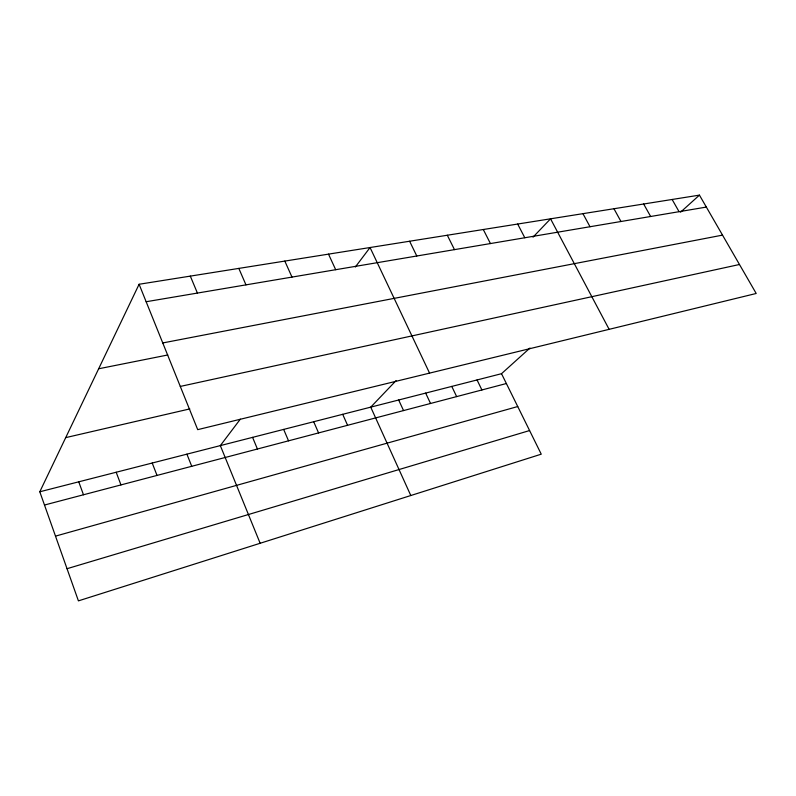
<?xml version="1.0" encoding="UTF-8"?>
<svg xmlns="http://www.w3.org/2000/svg" width="796" height="796" viewBox="0 0 796 796"><rect width="100%" height="100%" fill="white"/><g stroke="black" fill="none" stroke-linecap="round" stroke-linejoin="round"><path stroke-width="1.19" d="M529.977 348.021L501.52 373.692L541.25 454.178L78.416 600.871L39.8 491.779L139.101 284.262L699.445 195.129L756.2 293.475L197.716 429.651L139.101 284.262M240.332 419.154L220.333 445.611L260.143 543.27M355.324 267.018L370.05 247.526L429.561 373.115M396.07 380.607L370.737 407.144L410.796 495.52M533.022 237.168L550.553 218.82L609.129 329.335M680.55 212.184L699.445 195.129M67.033 568.702L529.589 430.556M55.501 536.126L517.738 406.537M44.486 505.032L506.375 383.523M39.8 491.779L501.52 373.692M65.71 437.631L189.786 408.915M180.294 386.428L739.474 264.491M98.654 368.777L167.797 354.976M162.762 342.947L722.529 235.119M146.146 301.734L706.341 207.079M672.132 199.478L679.068 211.696M643.656 204.005L650.64 216.492M613.955 208.731L620.98 221.507M582.951 213.666L590.015 226.741M517.679 224.044L524.803 237.755M483.301 229.517L490.445 243.566M447.312 235.238L454.486 249.636M409.612 241.238L416.786 256.004M477.053 379.951L481.908 389.96M451.78 386.418L456.645 396.607M425.661 393.095L430.536 403.473M398.667 400L403.552 410.577M328.509 254.133L335.693 269.715M284.819 261.078L291.983 277.098M342.698 414.318L347.583 425.303M313.694 421.731L318.579 432.934M238.82 268.401L245.964 284.868M283.665 429.412L288.54 440.835M190.314 276.113L197.418 293.077M252.571 437.362L257.426 449.014M186.911 454.158L191.736 466.297M152.215 463.033L157.021 475.431M116.186 472.247L120.962 484.913M78.744 481.819L83.481 494.774"/></g></svg>
